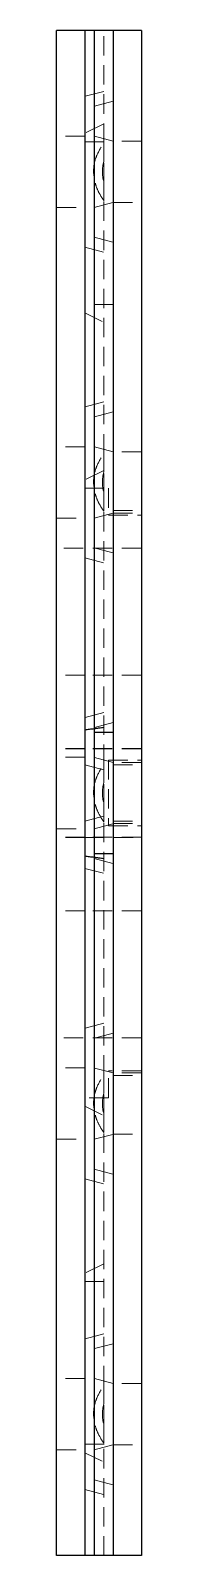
# Model space of a CAD drawing. Header units: millimetres. Extents: x 59 to 226, y 7 to 161.
# Drawn here: x 220.2 to 225.8, y 7 to 107 of the extents above.
import ezdxf

# ---------------------------------------------------------------- set-up
doc = ezdxf.new("R2010")
doc.units = ezdxf.units.MM
doc.linetypes.add('HIDDEN', pattern=[1.905, 1.27, -0.635])

msp = doc.modelspace()

# ---------------------------------------------------------------- linework, layer by layer
at = {"color": 7, "linetype": 'Continuous', "lineweight": 25}
for p, q in [((220.22, 7), (220.22, 107)), ((222.07, 107), (220.22, 107)), ((222.07, 107), (222.07, 7)), ((222.69, 107), (222.07, 107)), ((222.69, 107), (222.69, 7)), ((223.93, 107), (222.69, 107)), ((223.93, 107), (223.93, 7)), ((225.78, 107), (223.93, 107)), ((225.78, 107), (225.78, 7)), ((222.65, 97.74), (222.69, 98.17)), ((222.69, 97.47), (222.65, 97.74)), ((222.65, 77.37), (222.69, 77.8)), ((222.69, 77.1), (222.65, 77.37)), ((222.65, 57), (222.69, 57.43)), ((222.69, 56.73), (222.65, 57)), ((222.65, 36.63), (222.69, 37.02)), ((222.69, 36.36), (222.65, 36.63)), ((222.65, 16.26), (222.69, 16.68)), ((222.69, 15.99), (222.65, 16.26)), ((222.07, 7), (220.22, 7)), ((222.69, 7), (222.07, 7)), ((223.93, 7), (222.69, 7)), ((225.78, 7), (223.93, 7))]:
    msp.add_line(p, q, dxfattribs=at)
at = {"color": 7, "linetype": 'HIDDEN', "lineweight": 18}
for p, q in [((223.31, 99.64), (223.31, 107)), ((223.31, 103.01), (222.07, 102.68)), ((223.93, 102.37), (222.69, 102.04)), ((222.07, 100.08), (220.22, 100.08)), ((223.31, 100.87), (222.07, 100.27)), ((223.93, 99.75), (222.69, 100.08)), ((222.07, 99.7), (223.93, 99.7)), ((223.31, 99.64), (223.31, 98.42)), ((225.78, 99.75), (223.93, 99.75)), ((223.31, 97.06), (223.31, 98.42)), ((223.31, 97.06), (223.31, 95.84)), ((220.22, 95.4), (222.07, 95.4)), ((222.69, 95.4), (223.93, 95.73)), ((223.31, 79.27), (223.31, 95.84)), ((223.93, 95.73), (225.78, 95.73)), ((222.69, 93.44), (223.93, 93.11)), ((222.07, 92.8), (223.31, 92.47)), ((223.93, 89.04), (222.07, 89.04)), ((222.07, 88.48), (223.31, 87.88)), ((223.31, 82.64), (222.07, 82.31)), ((223.93, 82), (222.69, 81.67)), ((222.07, 79.71), (220.22, 79.71)), ((223.93, 79.38), (222.69, 79.71)), ((223.31, 79.27), (223.31, 78.05)), ((225.78, 79.38), (223.93, 79.38)), ((223.31, 78.14), (222.07, 77.54)), ((223.31, 76.69), (223.31, 78.05)), ((222.07, 76.98), (223.62, 76.98)), ((223.31, 76.69), (223.31, 75.47)), ((223.62, 76.98), (223.62, 75.21)), ((220.22, 75.03), (222.07, 75.03)), ((222.69, 75.03), (223.93, 75.36)), ((223.31, 58.9), (223.31, 75.47)), ((223.62, 75.21), (225.78, 75.21)), ((223.93, 75.52), (225.78, 75.52)), ((223.93, 75.36), (225.78, 75.36)), ((225.78, 73.05), (220.22, 73.05)), ((222.69, 73.07), (223.93, 72.74)), ((222.07, 72.43), (223.31, 72.1)), ((222.07, 64.72), (220.22, 64.72)), ((225.78, 64.72), (222.07, 64.72)), ((223.31, 62.27), (222.07, 61.94)), ((223.93, 61.63), (222.69, 61.3)), ((223.23, 61.3), (223.31, 61.31)), ((223.93, 60.99), (222.07, 60.99)), ((223.93, 60.97), (222.07, 60.97)), ((222.07, 59.91), (220.22, 59.91)), ((222.07, 59.89), (220.22, 59.89)), ((222.07, 59.34), (220.22, 59.34)), ((225.78, 59.91), (222.07, 59.91)), ((225.78, 59.89), (222.07, 59.89)), ((223.93, 59.01), (222.69, 59.34)), ((223.62, 59.16), (225.78, 59.16)), ((223.62, 59.16), (223.62, 54.84)), ((225.78, 59.01), (223.93, 59.01)), ((222.07, 58.85), (223.31, 58.52)), ((223.31, 58.9), (223.31, 57.68)), ((223.93, 58.85), (225.78, 58.85)), ((223.31, 56.32), (223.31, 57.68)), ((223.31, 56.32), (223.31, 55.1)), ((222.07, 55.15), (223.31, 55.48)), ((223.31, 38.53), (223.31, 55.1)), ((223.93, 55.15), (225.78, 55.15)), ((220.22, 54.66), (222.07, 54.66)), ((222.07, 54.11), (220.22, 54.11)), ((222.07, 54.09), (220.22, 54.09)), ((225.78, 54.11), (222.07, 54.11)), ((222.07, 54.09), (225.78, 54.09)), ((222.69, 54.66), (223.93, 54.99)), ((223.62, 54.84), (225.78, 54.84)), ((223.93, 54.99), (225.78, 54.99)), ((223.93, 53.03), (222.07, 53.03)), ((223.93, 53.01), (222.07, 53.01)), ((222.07, 52.06), (223.31, 51.73)), ((222.69, 52.7), (223.93, 52.37)), ((223.23, 52.7), (223.31, 52.69)), ((222.07, 49.28), (220.22, 49.28)), ((225.78, 49.28), (222.07, 49.28)), ((223.31, 41.9), (222.07, 41.57)), ((223.93, 41.26), (222.69, 40.93)), ((225.78, 40.95), (220.22, 40.95)), ((222.07, 38.97), (220.22, 38.97)), ((223.93, 38.64), (222.69, 38.97)), ((223.31, 38.53), (223.31, 37.31)), ((225.78, 38.79), (223.62, 38.79)), ((223.62, 37.02), (223.62, 38.79)), ((225.78, 38.64), (223.93, 38.64)), ((223.93, 38.48), (225.78, 38.48)), ((223.62, 37.02), (222.07, 37.02)), ((223.31, 35.95), (223.31, 37.31)), ((222.07, 36.46), (223.31, 35.86)), ((223.31, 35.95), (223.31, 34.73)), ((220.22, 34.29), (222.07, 34.29)), ((222.69, 34.29), (223.93, 34.62)), ((223.31, 18.16), (223.31, 34.73)), ((223.93, 34.62), (225.78, 34.62)), ((222.69, 32.33), (223.93, 32)), ((222.07, 31.69), (223.31, 31.36)), ((223.31, 26.12), (222.07, 25.52)), ((222.07, 24.96), (223.93, 24.96)), ((223.31, 21.53), (222.07, 21.2)), ((223.93, 20.89), (222.69, 20.56)), ((222.07, 18.6), (220.22, 18.6)), ((223.93, 18.27), (222.69, 18.6)), ((223.31, 18.16), (223.31, 16.94)), ((225.78, 18.27), (223.93, 18.27)), ((223.31, 15.58), (223.31, 16.94)), ((223.31, 15.58), (223.31, 14.36)), ((222.07, 14.3), (223.93, 14.3)), ((222.69, 13.92), (223.93, 14.25)), ((223.31, 7), (223.31, 14.36)), ((223.93, 14.25), (225.78, 14.25)), ((220.22, 13.92), (222.07, 13.92)), ((222.07, 13.73), (223.31, 13.13)), ((222.07, 11.32), (223.31, 10.99)), ((222.69, 11.96), (223.93, 11.63))]:
    msp.add_line(p, q, dxfattribs=at)
for centre, radius, start, end in [((256.01, -198.56), 261.92, 97.19, 97.444), ((256.06, -199.82), 263.15, 97.1489, 97.4198), ((256.06, 313.82), 263.15, 262.5802, 262.8511), ((256.01, 312.56), 261.92, 262.556, 262.81)]:
    msp.add_arc(centre, radius, start, end, dxfattribs=at)
for points, knots in [([(222.69, 98.17), (222.69, 98.2), (222.71, 98.42), (222.89, 98.94), (223.15, 99.37), (223.31, 99.64)], [0, 0, 0, 0, 0.06572, 0.40859, 1, 1, 1, 1]), ([(223.31, 95.84), (223.2, 96.02), (222.99, 96.35), (222.75, 96.9), (222.71, 97.28), (222.69, 97.47)], [0, 0, 0, 0, 0.35264, 0.67759, 1, 1, 1, 1]), ([(222.69, 77.8), (222.69, 77.83), (222.71, 78.05), (222.89, 78.57), (223.15, 79), (223.31, 79.27)], [0, 0, 0, 0, 0.06572, 0.40859, 1, 1, 1, 1]), ([(223.31, 75.47), (223.2, 75.65), (222.99, 75.98), (222.75, 76.53), (222.71, 76.91), (222.69, 77.1)], [0, 0, 0, 0, 0.35264, 0.67759, 1, 1, 1, 1]), ([(222.69, 57.43), (222.69, 57.46), (222.71, 57.68), (222.89, 58.2), (223.15, 58.63), (223.31, 58.9)], [0, 0, 0, 0, 0.06572, 0.40859, 1, 1, 1, 1]), ([(223.31, 55.1), (223.2, 55.28), (222.99, 55.61), (222.75, 56.16), (222.71, 56.54), (222.69, 56.73)], [0, 0, 0, 0, 0.35264, 0.67759, 1, 1, 1, 1]), ([(222.69, 37.02), (222.69, 37.07), (222.71, 37.3), (222.89, 37.83), (223.14, 38.26), (223.31, 38.53)], [0, 0, 0, 0, 0.084108, 0.420234, 1, 1, 1, 1]), ([(223.31, 34.73), (223.2, 34.91), (222.99, 35.24), (222.75, 35.79), (222.71, 36.17), (222.69, 36.36)], [0, 0, 0, 0, 0.35264, 0.67759, 1, 1, 1, 1]), ([(222.69, 16.68), (222.69, 16.72), (222.71, 16.94), (222.89, 17.46), (223.15, 17.88), (223.31, 18.16)], [0, 0, 0, 0, 0.06572, 0.40859, 1, 1, 1, 1]), ([(223.31, 14.36), (223.2, 14.54), (222.99, 14.87), (222.75, 15.42), (222.71, 15.8), (222.69, 15.99)], [0, 0, 0, 0, 0.35264, 0.67759, 1, 1, 1, 1])]:
    msp.add_open_spline(points, degree=3, knots=knots, dxfattribs=at)
for points in [[(223.31, 98.42), (223.2, 97.97), (223.2, 97.51), (223.31, 97.06)], [(223.31, 78.05), (223.2, 77.6), (223.2, 77.14), (223.31, 76.69)], [(223.31, 57.68), (223.2, 57.23), (223.2, 56.77), (223.31, 56.32)], [(223.31, 37.31), (223.2, 36.86), (223.2, 36.4), (223.31, 35.95)], [(223.31, 16.94), (223.2, 16.49), (223.2, 16.03), (223.31, 15.58)]]:
    msp.add_open_spline(points, degree=3, dxfattribs=at)

doc.saveas('drawing.dxf')
